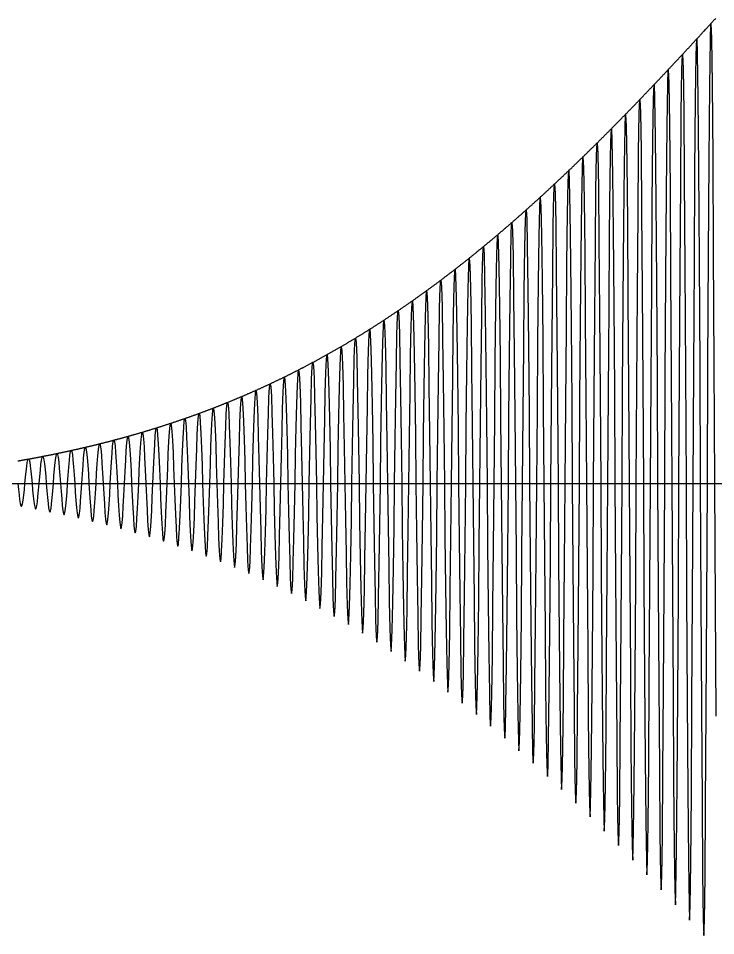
# Model space of a CAD drawing. Header units: metres. Extents: x 5 to 509, y -1 to 159.
# Drawn here: x 57.91 to 67.72, y 70.64 to 83.55 of the extents above; entities that cross this region are included whole.
import ezdxf

# ---------------------------------------------------------------- set-up
doc = ezdxf.new("R2010")
doc.units = ezdxf.units.M
doc.linetypes.add('DASHED', pattern=[0.6, 0.35, -0.25])
doc.layers.add('BASE', color=8, linetype='Continuous')
doc.layers.add('WAVE', color=7, linetype='Continuous')

msp = doc.modelspace()

# ---------------------------------------------------------------- linework, layer by layer
at = {"layer": 'BASE'}
msp.add_line((29, 77), (501, 77), dxfattribs=at)
at = {"layer": 'WAVE', "linetype": 'DASHED'}
msp.add_lwpolyline([(57.9, 77.317), (57.908, 77.319), (57.917, 77.32), (57.925, 77.322), (57.933, 77.323), (57.942, 77.325), (57.95, 77.326), (57.958, 77.328), (57.967, 77.329), (57.975, 77.331), (57.983, 77.332), (57.992, 77.334), (58, 77.335), (58.008, 77.337), (58.017, 77.338), (58.025, 77.34), (58.033, 77.341), (58.042, 77.343), (58.05, 77.344), (58.058, 77.346), (58.067, 77.347), (58.075, 77.349), (58.083, 77.35), (58.092, 77.352), (58.1, 77.353), (58.108, 77.355), (58.117, 77.356), (58.125, 77.358), (58.133, 77.36), (58.142, 77.361), (58.15, 77.363), (58.158, 77.364), (58.167, 77.366), (58.175, 77.367), (58.183, 77.369), (58.192, 77.371), (58.2, 77.372), (58.208, 77.374), (58.217, 77.375), (58.225, 77.377), (58.233, 77.379), (58.242, 77.38), (58.25, 77.382), (58.258, 77.384), (58.267, 77.385), (58.275, 77.387), (58.283, 77.388), (58.292, 77.39), (58.3, 77.392), (58.308, 77.393), (58.317, 77.395), (58.325, 77.397), (58.333, 77.398), (58.342, 77.4), (58.35, 77.402), (58.358, 77.403), (58.367, 77.405), (58.375, 77.407), (58.383, 77.408), (58.392, 77.41), (58.4, 77.412), (58.408, 77.414), (58.417, 77.415), (58.425, 77.417), (58.433, 77.419), (58.442, 77.42), (58.45, 77.422), (58.458, 77.424), (58.467, 77.426), (58.475, 77.427), (58.483, 77.429), (58.492, 77.431), (58.5, 77.433), (58.508, 77.434), (58.517, 77.436), (58.525, 77.438), (58.533, 77.44), (58.542, 77.441), (58.55, 77.443), (58.558, 77.445), (58.567, 77.447), (58.575, 77.449), (58.583, 77.45), (58.592, 77.452), (58.6, 77.454), (58.608, 77.456), (58.617, 77.458), (58.625, 77.459), (58.633, 77.461), (58.642, 77.463), (58.65, 77.465), (58.658, 77.467), (58.667, 77.469), (58.675, 77.47), (58.683, 77.472), (58.692, 77.474), (58.7, 77.476), (58.708, 77.478), (58.717, 77.48), (58.725, 77.482), (58.733, 77.484), (58.742, 77.485), (58.75, 77.487), (58.758, 77.489), (58.767, 77.491), (58.775, 77.493), (58.783, 77.495), (58.792, 77.497), (58.8, 77.499), (58.808, 77.501), (58.817, 77.503), (58.825, 77.505), (58.833, 77.507), (58.842, 77.508), (58.85, 77.51), (58.858, 77.512), (58.867, 77.514), (58.875, 77.516), (58.883, 77.518), (58.892, 77.52), (58.9, 77.522), (58.908, 77.524), (58.917, 77.526), (58.925, 77.528), (58.933, 77.53), (58.942, 77.532), (58.95, 77.534), (58.958, 77.536), (58.967, 77.538), (58.975, 77.54), (58.983, 77.542), (58.992, 77.544), (59, 77.546), (59.008, 77.548), (59.017, 77.55), (59.025, 77.553), (59.033, 77.555), (59.042, 77.557), (59.05, 77.559), (59.058, 77.561), (59.067, 77.563), (59.075, 77.565), (59.083, 77.567), (59.092, 77.569), (59.1, 77.571), (59.108, 77.573), (59.117, 77.575), (59.125, 77.578), (59.133, 77.58), (59.142, 77.582), (59.15, 77.584), (59.158, 77.586), (59.167, 77.588), (59.175, 77.59), (59.183, 77.593), (59.192, 77.595), (59.2, 77.597), (59.208, 77.599), (59.217, 77.601), (59.225, 77.603), (59.233, 77.606), (59.242, 77.608), (59.25, 77.61), (59.258, 77.612), (59.267, 77.614), (59.275, 77.617), (59.283, 77.619), (59.292, 77.621), (59.3, 77.623), (59.308, 77.626), (59.317, 77.628), (59.325, 77.63), (59.333, 77.632), (59.342, 77.635), (59.35, 77.637), (59.358, 77.639), (59.367, 77.641), (59.375, 77.644), (59.383, 77.646), (59.392, 77.648), (59.4, 77.65), (59.408, 77.653), (59.417, 77.655), (59.425, 77.657), (59.433, 77.66), (59.442, 77.662), (59.45, 77.664), (59.458, 77.667), (59.467, 77.669), (59.475, 77.671), (59.483, 77.674), (59.492, 77.676), (59.5, 77.678), (59.508, 77.681), (59.517, 77.683), (59.525, 77.686), (59.533, 77.688), (59.542, 77.69), (59.55, 77.693), (59.558, 77.695), (59.567, 77.698), (59.575, 77.7), (59.583, 77.702), (59.592, 77.705), (59.6, 77.707), (59.608, 77.71), (59.617, 77.712), (59.625, 77.715), (59.633, 77.717), (59.642, 77.719), (59.65, 77.722), (59.658, 77.724), (59.667, 77.727), (59.675, 77.729), (59.683, 77.732), (59.692, 77.734), (59.7, 77.737), (59.708, 77.739), (59.717, 77.742), (59.725, 77.744), (59.733, 77.747), (59.742, 77.749), (59.75, 77.752), (59.758, 77.754), (59.767, 77.757), (59.775, 77.76), (59.783, 77.762), (59.792, 77.765), (59.8, 77.767), (59.808, 77.77), (59.817, 77.772), (59.825, 77.775), (59.833, 77.778), (59.842, 77.78), (59.85, 77.783), (59.858, 77.785), (59.867, 77.788), (59.875, 77.791), (59.883, 77.793), (59.892, 77.796), (59.9, 77.798), (59.908, 77.801), (59.917, 77.804), (59.925, 77.806), (59.933, 77.809), (59.942, 77.812), (59.95, 77.814), (59.958, 77.817), (59.967, 77.82), (59.975, 77.823), (59.983, 77.825), (59.992, 77.828), (60, 77.831), (60.008, 77.833), (60.017, 77.836), (60.025, 77.839), (60.033, 77.842), (60.042, 77.844), (60.05, 77.847), (60.058, 77.85), (60.067, 77.853), (60.075, 77.855), (60.083, 77.858), (60.092, 77.861), (60.1, 77.864), (60.108, 77.866), (60.117, 77.869), (60.125, 77.872), (60.133, 77.875), (60.142, 77.878), (60.15, 77.881), (60.158, 77.883), (60.167, 77.886), (60.175, 77.889), (60.183, 77.892), (60.192, 77.895), (60.2, 77.898), (60.208, 77.9), (60.217, 77.903), (60.225, 77.906), (60.233, 77.909), (60.242, 77.912), (60.25, 77.915), (60.258, 77.918), (60.267, 77.921), (60.275, 77.924), (60.283, 77.927), (60.292, 77.929), (60.3, 77.932), (60.308, 77.935), (60.317, 77.938), (60.325, 77.941), (60.333, 77.944), (60.342, 77.947), (60.35, 77.95), (60.358, 77.953), (60.367, 77.956), (60.375, 77.959), (60.383, 77.962), (60.392, 77.965), (60.4, 77.968), (60.408, 77.971), (60.417, 77.974), (60.425, 77.977), (60.433, 77.98), (60.442, 77.983), (60.45, 77.986), (60.458, 77.989), (60.467, 77.993), (60.475, 77.996), (60.483, 77.999), (60.492, 78.002), (60.5, 78.005), (60.508, 78.008), (60.517, 78.011), (60.525, 78.014), (60.533, 78.017), (60.542, 78.02), (60.55, 78.024), (60.558, 78.027), (60.567, 78.03), (60.575, 78.033), (60.583, 78.036), (60.592, 78.039), (60.6, 78.043), (60.608, 78.046), (60.617, 78.049), (60.625, 78.052), (60.633, 78.055), (60.642, 78.059), (60.65, 78.062), (60.658, 78.065), (60.667, 78.068), (60.675, 78.071), (60.683, 78.075), (60.692, 78.078), (60.7, 78.081), (60.708, 78.084), (60.717, 78.088), (60.725, 78.091), (60.733, 78.094), (60.742, 78.098), (60.75, 78.101), (60.758, 78.104), (60.767, 78.107), (60.775, 78.111), (60.783, 78.114), (60.792, 78.117), (60.8, 78.121), (60.808, 78.124), (60.817, 78.128), (60.825, 78.131), (60.833, 78.134), (60.842, 78.138), (60.85, 78.141), (60.858, 78.144), (60.867, 78.148), (60.875, 78.151), (60.883, 78.155), (60.892, 78.158), (60.9, 78.161), (60.908, 78.165), (60.917, 78.168), (60.925, 78.172), (60.933, 78.175), (60.942, 78.179), (60.95, 78.182), (60.958, 78.186), (60.967, 78.189), (60.975, 78.193), (60.983, 78.196), (60.992, 78.2), (61, 78.203), (61.008, 78.207), (61.017, 78.21), (61.025, 78.214), (61.033, 78.217), (61.042, 78.221), (61.05, 78.224), (61.058, 78.228), (61.067, 78.231), (61.075, 78.235), (61.083, 78.239), (61.092, 78.242), (61.1, 78.246), (61.108, 78.249), (61.117, 78.253), (61.125, 78.257), (61.133, 78.26), (61.142, 78.264), (61.15, 78.267), (61.158, 78.271), (61.167, 78.275), (61.175, 78.278), (61.183, 78.282), (61.192, 78.286), (61.2, 78.289), (61.208, 78.293), (61.217, 78.297), (61.225, 78.301), (61.233, 78.304), (61.242, 78.308), (61.25, 78.312), (61.258, 78.315), (61.267, 78.319), (61.275, 78.323), (61.283, 78.327), (61.292, 78.33), (61.3, 78.334), (61.308, 78.338), (61.317, 78.342), (61.325, 78.346), (61.333, 78.349), (61.342, 78.353), (61.35, 78.357), (61.358, 78.361), (61.367, 78.365), (61.375, 78.368), (61.383, 78.372), (61.392, 78.376), (61.4, 78.38), (61.408, 78.384), (61.417, 78.388), (61.425, 78.392), (61.433, 78.395), (61.442, 78.399), (61.45, 78.403), (61.458, 78.407), (61.467, 78.411), (61.475, 78.415), (61.483, 78.419), (61.492, 78.423), (61.5, 78.427), (61.508, 78.431), (61.517, 78.435), (61.525, 78.439), (61.533, 78.443), (61.542, 78.447), (61.55, 78.451), (61.558, 78.455), (61.567, 78.459), (61.575, 78.463), (61.583, 78.467), (61.592, 78.471), (61.6, 78.475), (61.608, 78.479), (61.617, 78.483), (61.625, 78.487), (61.633, 78.491), (61.642, 78.495), (61.65, 78.499), (61.658, 78.503), (61.667, 78.507), (61.675, 78.512), (61.683, 78.516), (61.692, 78.52), (61.7, 78.524), (61.708, 78.528), (61.717, 78.532), (61.725, 78.536), (61.733, 78.541), (61.742, 78.545), (61.75, 78.549), (61.758, 78.553), (61.767, 78.557), (61.775, 78.561), (61.783, 78.566), (61.792, 78.57), (61.8, 78.574), (61.808, 78.578), (61.817, 78.583), (61.825, 78.587), (61.833, 78.591), (61.842, 78.595), (61.85, 78.6), (61.858, 78.604), (61.867, 78.608), (61.875, 78.613), (61.883, 78.617), (61.892, 78.621), (61.9, 78.625), (61.908, 78.63), (61.917, 78.634), (61.925, 78.638), (61.933, 78.643), (61.942, 78.647), (61.95, 78.652), (61.958, 78.656), (61.967, 78.66), (61.975, 78.665), (61.983, 78.669), (61.992, 78.673), (62, 78.678), (62.008, 78.682), (62.017, 78.687), (62.025, 78.691), (62.033, 78.696), (62.042, 78.7), (62.05, 78.705), (62.058, 78.709), (62.067, 78.714), (62.075, 78.718), (62.083, 78.722), (62.092, 78.727), (62.1, 78.732), (62.108, 78.736), (62.117, 78.741), (62.125, 78.745), (62.133, 78.75), (62.142, 78.754), (62.15, 78.759), (62.158, 78.763), (62.167, 78.768), (62.175, 78.772), (62.183, 78.777), (62.192, 78.782), (62.2, 78.786), (62.208, 78.791), (62.217, 78.795), (62.225, 78.8), (62.233, 78.805), (62.242, 78.809), (62.25, 78.814), (62.258, 78.819), (62.267, 78.823), (62.275, 78.828), (62.283, 78.833), (62.292, 78.837), (62.3, 78.842), (62.308, 78.847), (62.317, 78.852), (62.325, 78.856), (62.333, 78.861), (62.342, 78.866), (62.35, 78.871), (62.358, 78.875), (62.367, 78.88), (62.375, 78.885), (62.383, 78.89), (62.392, 78.894), (62.4, 78.899), (62.408, 78.904), (62.417, 78.909), (62.425, 78.914), (62.433, 78.919), (62.442, 78.923), (62.45, 78.928), (62.458, 78.933), (62.467, 78.938), (62.475, 78.943), (62.483, 78.948), (62.492, 78.953), (62.5, 78.957), (62.508, 78.962), (62.517, 78.967), (62.525, 78.972), (62.533, 78.977), (62.542, 78.982), (62.55, 78.987), (62.558, 78.992), (62.567, 78.997), (62.575, 79.002), (62.583, 79.007), (62.592, 79.012), (62.6, 79.017), (62.608, 79.022), (62.617, 79.027), (62.625, 79.032), (62.633, 79.037), (62.642, 79.042), (62.65, 79.047), (62.658, 79.052), (62.667, 79.057), (62.675, 79.062), (62.683, 79.067), (62.692, 79.072), (62.7, 79.078), (62.708, 79.083), (62.717, 79.088), (62.725, 79.093), (62.733, 79.098), (62.742, 79.103), (62.75, 79.108), (62.758, 79.113), (62.767, 79.119), (62.775, 79.124), (62.783, 79.129), (62.792, 79.134), (62.8, 79.139), (62.808, 79.145), (62.817, 79.15), (62.825, 79.155), (62.833, 79.16), (62.842, 79.166), (62.85, 79.171), (62.858, 79.176), (62.867, 79.181), (62.875, 79.187), (62.883, 79.192), (62.892, 79.197), (62.9, 79.202), (62.908, 79.208), (62.917, 79.213), (62.925, 79.218), (62.933, 79.224), (62.942, 79.229), (62.95, 79.234), (62.958, 79.24), (62.967, 79.245), (62.975, 79.25), (62.983, 79.256), (62.992, 79.261), (63, 79.267), (63.008, 79.272), (63.017, 79.277), (63.025, 79.283), (63.033, 79.288), (63.042, 79.294), (63.05, 79.299), (63.058, 79.305), (63.067, 79.31), (63.075, 79.316), (63.083, 79.321), (63.092, 79.327), (63.1, 79.332), (63.108, 79.338), (63.117, 79.343), (63.125, 79.349), (63.133, 79.354), (63.142, 79.36), (63.15, 79.365), (63.158, 79.371), (63.167, 79.376), (63.175, 79.382), (63.183, 79.388), (63.192, 79.393), (63.2, 79.399), (63.208, 79.404), (63.217, 79.41), (63.225, 79.416), (63.233, 79.421), (63.242, 79.427), (63.25, 79.433), (63.258, 79.438), (63.267, 79.444), (63.275, 79.45), (63.283, 79.455), (63.292, 79.461), (63.3, 79.467), (63.308, 79.472), (63.317, 79.478), (63.325, 79.484), (63.333, 79.49), (63.342, 79.495), (63.35, 79.501), (63.358, 79.507), (63.367, 79.513), (63.375, 79.518), (63.383, 79.524), (63.392, 79.53), (63.4, 79.536), (63.408, 79.542), (63.417, 79.547), (63.425, 79.553), (63.433, 79.559), (63.442, 79.565), (63.45, 79.571), (63.458, 79.577), (63.467, 79.582), (63.475, 79.588), (63.483, 79.594), (63.492, 79.6), (63.5, 79.606), (63.508, 79.612), (63.517, 79.618), (63.525, 79.624), (63.533, 79.63), (63.542, 79.636), (63.55, 79.642), (63.558, 79.648), (63.567, 79.654), (63.575, 79.66), (63.583, 79.666), (63.592, 79.672), (63.6, 79.678), (63.608, 79.684), (63.617, 79.69), (63.625, 79.696), (63.633, 79.702), (63.642, 79.708), (63.65, 79.714), (63.658, 79.72), (63.667, 79.726), (63.675, 79.732), (63.683, 79.738), (63.692, 79.744), (63.7, 79.75), (63.708, 79.756), (63.717, 79.763), (63.725, 79.769), (63.733, 79.775), (63.742, 79.781), (63.75, 79.787), (63.758, 79.793), (63.767, 79.799), (63.775, 79.806), (63.783, 79.812), (63.792, 79.818), (63.8, 79.824), (63.808, 79.83), (63.817, 79.837), (63.825, 79.843), (63.833, 79.849), (63.842, 79.855), (63.85, 79.862), (63.858, 79.868), (63.867, 79.874), (63.875, 79.881), (63.883, 79.887), (63.892, 79.893), (63.9, 79.899), (63.908, 79.906), (63.917, 79.912), (63.925, 79.918), (63.933, 79.925), (63.942, 79.931), (63.95, 79.937), (63.958, 79.944), (63.967, 79.95), (63.975, 79.957), (63.983, 79.963), (63.992, 79.969), (64, 79.976), (64.008, 79.982), (64.017, 79.989), (64.025, 79.995), (64.033, 80.002), (64.042, 80.008), (64.05, 80.014), (64.058, 80.021), (64.067, 80.027), (64.075, 80.034), (64.083, 80.04), (64.092, 80.047), (64.1, 80.053), (64.108, 80.06), (64.117, 80.066), (64.125, 80.073), (64.133, 80.08), (64.142, 80.086), (64.15, 80.093), (64.158, 80.099), (64.167, 80.106), (64.175, 80.112), (64.183, 80.119), (64.192, 80.126), (64.2, 80.132), (64.208, 80.139), (64.217, 80.145), (64.225, 80.152), (64.233, 80.159), (64.242, 80.165), (64.25, 80.172), (64.258, 80.179), (64.267, 80.185), (64.275, 80.192), (64.283, 80.199), (64.292, 80.205), (64.3, 80.212), (64.308, 80.219), (64.317, 80.226), (64.325, 80.232), (64.333, 80.239), (64.342, 80.246), (64.35, 80.253), (64.358, 80.259), (64.367, 80.266), (64.375, 80.273), (64.383, 80.28), (64.392, 80.287), (64.4, 80.293), (64.408, 80.3), (64.417, 80.307), (64.425, 80.314), (64.433, 80.321), (64.442, 80.328), (64.45, 80.334), (64.458, 80.341), (64.467, 80.348), (64.475, 80.355), (64.483, 80.362), (64.492, 80.369), (64.5, 80.376), (64.508, 80.383), (64.517, 80.39), (64.525, 80.396), (64.533, 80.403), (64.542, 80.41), (64.55, 80.417), (64.558, 80.424), (64.567, 80.431), (64.575, 80.438), (64.583, 80.445), (64.592, 80.452), (64.6, 80.459), (64.608, 80.466), (64.617, 80.473), (64.625, 80.48), (64.633, 80.487), (64.642, 80.494), (64.65, 80.501), (64.658, 80.508), (64.667, 80.516), (64.675, 80.523), (64.683, 80.53), (64.692, 80.537), (64.7, 80.544), (64.708, 80.551), (64.717, 80.558), (64.725, 80.565), (64.733, 80.572), (64.742, 80.58), (64.75, 80.587), (64.758, 80.594), (64.767, 80.601), (64.775, 80.608), (64.783, 80.615), (64.792, 80.623), (64.8, 80.63), (64.808, 80.637), (64.817, 80.644), (64.825, 80.651), (64.833, 80.659), (64.842, 80.666), (64.85, 80.673), (64.858, 80.68), (64.867, 80.688), (64.875, 80.695), (64.883, 80.702), (64.892, 80.709), (64.9, 80.717), (64.908, 80.724), (64.917, 80.731), (64.925, 80.739), (64.933, 80.746), (64.942, 80.753), (64.95, 80.761), (64.958, 80.768), (64.967, 80.775), (64.975, 80.783), (64.983, 80.79), (64.992, 80.797), (65, 80.805), (65.008, 80.812), (65.017, 80.82), (65.025, 80.827), (65.033, 80.834), (65.042, 80.842), (65.05, 80.849), (65.058, 80.857), (65.067, 80.864), (65.075, 80.872), (65.083, 80.879), (65.092, 80.887), (65.1, 80.894), (65.108, 80.901), (65.117, 80.909), (65.125, 80.916), (65.133, 80.924), (65.142, 80.931), (65.15, 80.939), (65.158, 80.947), (65.167, 80.954), (65.175, 80.962), (65.183, 80.969), (65.192, 80.977), (65.2, 80.984), (65.208, 80.992), (65.217, 80.999), (65.225, 81.007), (65.233, 81.015), (65.242, 81.022), (65.25, 81.03), (65.258, 81.037), (65.267, 81.045), (65.275, 81.053), (65.283, 81.06), (65.292, 81.068), (65.3, 81.076), (65.308, 81.083), (65.317, 81.091), (65.325, 81.099), (65.333, 81.106), (65.342, 81.114), (65.35, 81.122), (65.358, 81.129), (65.367, 81.137), (65.375, 81.145), (65.383, 81.153), (65.392, 81.16), (65.4, 81.168), (65.408, 81.176), (65.417, 81.184), (65.425, 81.191), (65.433, 81.199), (65.442, 81.207), (65.45, 81.215), (65.458, 81.222), (65.467, 81.23), (65.475, 81.238), (65.483, 81.246), (65.492, 81.254), (65.5, 81.262), (65.508, 81.269), (65.517, 81.277), (65.525, 81.285), (65.533, 81.293), (65.542, 81.301), (65.55, 81.309), (65.558, 81.316), (65.567, 81.324), (65.575, 81.332), (65.583, 81.34), (65.592, 81.348), (65.6, 81.356), (65.608, 81.364), (65.617, 81.372), (65.625, 81.38), (65.633, 81.388), (65.642, 81.396), (65.65, 81.404), (65.658, 81.412), (65.667, 81.42), (65.675, 81.427), (65.683, 81.435), (65.692, 81.443), (65.7, 81.451), (65.708, 81.459), (65.717, 81.467), (65.725, 81.475), (65.733, 81.483), (65.742, 81.492), (65.75, 81.5), (65.758, 81.508), (65.767, 81.516), (65.775, 81.524), (65.783, 81.532), (65.792, 81.54), (65.8, 81.548), (65.808, 81.556), (65.817, 81.564), (65.825, 81.572), (65.833, 81.58), (65.842, 81.588), (65.85, 81.596), (65.858, 81.605), (65.867, 81.613), (65.875, 81.621), (65.883, 81.629), (65.892, 81.637), (65.9, 81.645), (65.908, 81.653), (65.917, 81.662), (65.925, 81.67), (65.933, 81.678), (65.942, 81.686), (65.95, 81.694), (65.958, 81.703), (65.967, 81.711), (65.975, 81.719), (65.983, 81.727), (65.992, 81.735), (66, 81.744), (66.008, 81.752), (66.017, 81.76), (66.025, 81.768), (66.033, 81.777), (66.042, 81.785), (66.05, 81.793), (66.058, 81.801), (66.067, 81.81), (66.075, 81.818), (66.083, 81.826), (66.092, 81.835), (66.1, 81.843), (66.108, 81.851), (66.117, 81.86), (66.125, 81.868), (66.133, 81.876), (66.142, 81.884), (66.15, 81.893), (66.158, 81.901), (66.167, 81.91), (66.175, 81.918), (66.183, 81.926), (66.192, 81.935), (66.2, 81.943), (66.208, 81.951), (66.217, 81.96), (66.225, 81.968), (66.233, 81.977), (66.242, 81.985), (66.25, 81.993), (66.258, 82.002), (66.267, 82.01), (66.275, 82.019), (66.283, 82.027), (66.292, 82.036), (66.3, 82.044), (66.308, 82.052), (66.317, 82.061), (66.325, 82.069), (66.333, 82.078), (66.342, 82.086), (66.35, 82.095), (66.358, 82.103), (66.367, 82.112), (66.375, 82.12), (66.383, 82.129), (66.392, 82.137), (66.4, 82.146), (66.408, 82.154), (66.417, 82.163), (66.425, 82.171), (66.433, 82.18), (66.442, 82.188), (66.45, 82.197), (66.458, 82.205), (66.467, 82.214), (66.475, 82.223), (66.483, 82.231), (66.492, 82.24), (66.5, 82.248), (66.508, 82.257), (66.517, 82.265), (66.525, 82.274), (66.533, 82.283), (66.542, 82.291), (66.55, 82.3), (66.558, 82.308), (66.567, 82.317), (66.575, 82.326), (66.583, 82.334), (66.592, 82.343), (66.6, 82.352), (66.608, 82.36), (66.617, 82.369), (66.625, 82.378), (66.633, 82.386), (66.642, 82.395), (66.65, 82.404), (66.658, 82.412), (66.667, 82.421), (66.675, 82.43), (66.683, 82.438), (66.692, 82.447), (66.7, 82.456), (66.708, 82.464), (66.717, 82.473), (66.725, 82.482), (66.733, 82.491), (66.742, 82.499), (66.75, 82.508), (66.758, 82.517), (66.767, 82.525), (66.775, 82.534), (66.783, 82.543), (66.792, 82.552), (66.8, 82.56), (66.808, 82.569), (66.817, 82.578), (66.825, 82.587), (66.833, 82.595), (66.842, 82.604), (66.85, 82.613), (66.858, 82.622), (66.867, 82.631), (66.875, 82.639), (66.883, 82.648), (66.892, 82.657), (66.9, 82.666), (66.908, 82.675), (66.917, 82.683), (66.925, 82.692), (66.933, 82.701), (66.942, 82.71), (66.95, 82.719), (66.958, 82.728), (66.967, 82.736), (66.975, 82.745), (66.983, 82.754), (66.992, 82.763), (67, 82.772), (67.008, 82.781), (67.017, 82.79), (67.025, 82.798), (67.033, 82.807), (67.042, 82.816), (67.05, 82.825), (67.058, 82.834), (67.067, 82.843), (67.075, 82.852), (67.083, 82.861), (67.092, 82.87), (67.1, 82.878), (67.108, 82.887), (67.117, 82.896), (67.125, 82.905), (67.133, 82.914), (67.142, 82.923), (67.15, 82.932), (67.158, 82.941), (67.167, 82.95), (67.175, 82.959), (67.183, 82.968), (67.192, 82.977), (67.2, 82.986), (67.208, 82.995), (67.217, 83.004), (67.225, 83.012), (67.233, 83.021), (67.242, 83.03), (67.25, 83.039), (67.258, 83.048), (67.267, 83.057), (67.275, 83.066), (67.283, 83.075), (67.292, 83.084), (67.3, 83.093), (67.308, 83.102), (67.317, 83.111), (67.325, 83.12), (67.333, 83.129), (67.342, 83.138), (67.35, 83.147), (67.358, 83.156), (67.367, 83.165), (67.375, 83.174), (67.383, 83.183), (67.392, 83.192), (67.4, 83.201), (67.408, 83.21), (67.417, 83.219), (67.425, 83.228), (67.433, 83.238), (67.442, 83.247), (67.45, 83.256), (67.458, 83.265), (67.467, 83.274), (67.475, 83.283), (67.483, 83.292), (67.492, 83.301), (67.5, 83.31), (67.508, 83.319), (67.517, 83.328), (67.525, 83.337), (67.533, 83.346), (67.542, 83.355), (67.55, 83.364), (67.558, 83.373), (67.567, 83.383), (67.575, 83.392), (67.583, 83.401), (67.592, 83.41), (67.6, 83.419), (67.608, 83.428), (67.617, 83.437), (67.625, 83.446), (67.633, 83.455), (67.642, 83.464), (67.65, 83.473), (67.658, 83.483), (67.667, 83.492), (67.675, 83.501), (67.683, 83.51), (67.692, 83.519), (67.7, 83.528), (67.708, 83.537), (67.717, 83.546)], dxfattribs=at)
at = {"layer": 'WAVE'}
msp.add_lwpolyline([(57.9, 77), (57.908, 76.917), (57.917, 76.84), (57.925, 76.772), (57.933, 76.72), (57.942, 76.686), (57.95, 76.674), (57.958, 76.683), (57.967, 76.715), (57.975, 76.766), (57.983, 76.834), (57.992, 76.914), (58, 77), (58.008, 77.087), (58.017, 77.169), (58.025, 77.24), (58.033, 77.295), (58.042, 77.331), (58.05, 77.344), (58.058, 77.334), (58.067, 77.301), (58.075, 77.247), (58.083, 77.175), (58.092, 77.091), (58.1, 77), (58.108, 76.908), (58.117, 76.822), (58.125, 76.747), (58.133, 76.689), (58.142, 76.651), (58.15, 76.637), (58.158, 76.648), (58.167, 76.683), (58.175, 76.74), (58.183, 76.815), (58.192, 76.904), (58.2, 77), (58.208, 77.097), (58.217, 77.188), (58.225, 77.267), (58.233, 77.328), (58.242, 77.367), (58.25, 77.382), (58.258, 77.37), (58.267, 77.334), (58.275, 77.274), (58.283, 77.194), (58.292, 77.101), (58.3, 77), (58.308, 76.898), (58.317, 76.802), (58.325, 76.719), (58.333, 76.655), (58.342, 76.614), (58.35, 76.598), (58.358, 76.61), (58.367, 76.649), (58.375, 76.712), (58.383, 76.796), (58.392, 76.894), (58.4, 77), (58.408, 77.107), (58.417, 77.208), (58.425, 77.295), (58.433, 77.363), (58.442, 77.406), (58.45, 77.422), (58.458, 77.409), (58.467, 77.369), (58.475, 77.302), (58.483, 77.215), (58.492, 77.112), (58.5, 77), (58.508, 76.888), (58.517, 76.782), (58.525, 76.69), (58.533, 76.619), (58.542, 76.574), (58.55, 76.557), (58.558, 76.57), (58.567, 76.613), (58.575, 76.683), (58.583, 76.775), (58.592, 76.883), (58.6, 77), (58.608, 77.118), (58.617, 77.229), (58.625, 77.325), (58.633, 77.399), (58.642, 77.447), (58.65, 77.465), (58.658, 77.451), (58.667, 77.406), (58.675, 77.333), (58.683, 77.236), (58.692, 77.123), (58.7, 77), (58.708, 76.876), (58.717, 76.76), (58.725, 76.659), (58.733, 76.581), (58.742, 76.531), (58.75, 76.513), (58.758, 76.527), (58.767, 76.575), (58.775, 76.651), (58.783, 76.753), (58.792, 76.871), (58.8, 77), (58.808, 77.13), (58.817, 77.251), (58.825, 77.357), (58.833, 77.439), (58.842, 77.491), (58.85, 77.51), (58.858, 77.495), (58.867, 77.445), (58.875, 77.365), (58.883, 77.259), (58.892, 77.135), (58.9, 77), (58.908, 76.864), (58.917, 76.737), (58.925, 76.627), (58.933, 76.541), (58.942, 76.486), (58.95, 76.466), (58.958, 76.482), (58.967, 76.534), (58.975, 76.618), (58.983, 76.729), (58.992, 76.859), (59, 77), (59.008, 77.142), (59.017, 77.275), (59.025, 77.391), (59.033, 77.48), (59.042, 77.538), (59.05, 77.559), (59.058, 77.542), (59.067, 77.487), (59.075, 77.399), (59.083, 77.284), (59.092, 77.147), (59.1, 77), (59.108, 76.852), (59.117, 76.712), (59.125, 76.592), (59.133, 76.498), (59.142, 76.438), (59.15, 76.416), (59.158, 76.434), (59.167, 76.491), (59.175, 76.583), (59.183, 76.704), (59.192, 76.846), (59.2, 77), (59.208, 77.155), (59.217, 77.301), (59.225, 77.427), (59.233, 77.524), (59.242, 77.587), (59.25, 77.61), (59.258, 77.591), (59.267, 77.532), (59.275, 77.436), (59.283, 77.309), (59.292, 77.161), (59.3, 77), (59.308, 76.838), (59.317, 76.686), (59.325, 76.555), (59.333, 76.452), (59.342, 76.387), (59.35, 76.363), (59.358, 76.383), (59.367, 76.445), (59.375, 76.545), (59.383, 76.677), (59.392, 76.832), (59.4, 77), (59.408, 77.169), (59.417, 77.328), (59.425, 77.465), (59.433, 77.571), (59.442, 77.639), (59.45, 77.664), (59.458, 77.644), (59.467, 77.579), (59.475, 77.475), (59.483, 77.337), (59.492, 77.175), (59.5, 77), (59.508, 76.824), (59.517, 76.658), (59.525, 76.515), (59.533, 76.404), (59.542, 76.333), (59.55, 76.307), (59.558, 76.329), (59.567, 76.396), (59.575, 76.505), (59.583, 76.649), (59.592, 76.818), (59.6, 77), (59.608, 77.184), (59.617, 77.356), (59.625, 77.505), (59.633, 77.621), (59.642, 77.695), (59.65, 77.722), (59.658, 77.7), (59.667, 77.629), (59.675, 77.516), (59.683, 77.366), (59.692, 77.19), (59.7, 77), (59.708, 76.809), (59.717, 76.629), (59.725, 76.474), (59.733, 76.353), (59.742, 76.276), (59.75, 76.248), (59.758, 76.271), (59.767, 76.344), (59.775, 76.463), (59.783, 76.619), (59.792, 76.802), (59.8, 77), (59.808, 77.199), (59.817, 77.386), (59.825, 77.548), (59.833, 77.673), (59.842, 77.754), (59.85, 77.783), (59.858, 77.759), (59.867, 77.682), (59.875, 77.559), (59.883, 77.397), (59.892, 77.206), (59.9, 77), (59.908, 76.793), (59.917, 76.598), (59.925, 76.43), (59.933, 76.299), (59.942, 76.216), (59.95, 76.186), (59.958, 76.211), (59.967, 76.29), (59.975, 76.418), (59.983, 76.587), (59.992, 76.786), (60, 77), (60.008, 77.216), (60.017, 77.418), (60.025, 77.593), (60.033, 77.729), (60.042, 77.816), (60.05, 77.847), (60.058, 77.821), (60.067, 77.738), (60.075, 77.605), (60.083, 77.429), (60.092, 77.223), (60.1, 77), (60.108, 76.776), (60.117, 76.565), (60.125, 76.383), (60.133, 76.242), (60.142, 76.152), (60.15, 76.119), (60.158, 76.147), (60.167, 76.233), (60.175, 76.371), (60.183, 76.554), (60.192, 76.768), (60.2, 77), (60.208, 77.233), (60.217, 77.452), (60.225, 77.641), (60.233, 77.787), (60.242, 77.881), (60.25, 77.915), (60.258, 77.887), (60.267, 77.797), (60.275, 77.653), (60.283, 77.463), (60.292, 77.241), (60.3, 77), (60.308, 76.758), (60.317, 76.531), (60.325, 76.334), (60.333, 76.182), (60.342, 76.085), (60.35, 76.05), (60.358, 76.079), (60.367, 76.172), (60.375, 76.322), (60.383, 76.519), (60.392, 76.75), (60.4, 77), (60.408, 77.251), (60.417, 77.487), (60.425, 77.691), (60.433, 77.849), (60.442, 77.95), (60.45, 77.986), (60.458, 77.956), (60.467, 77.86), (60.475, 77.704), (60.483, 77.499), (60.492, 77.259), (60.5, 77), (60.508, 76.739), (60.517, 76.494), (60.525, 76.283), (60.533, 76.119), (60.542, 76.014), (60.55, 75.976), (60.558, 76.008), (60.567, 76.108), (60.575, 76.27), (60.583, 76.482), (60.592, 76.731), (60.6, 77), (60.608, 77.271), (60.617, 77.524), (60.625, 77.744), (60.633, 77.914), (60.642, 78.022), (60.65, 78.062), (60.658, 78.029), (60.667, 77.925), (60.675, 77.758), (60.683, 77.537), (60.692, 77.279), (60.7, 77), (60.708, 76.719), (60.717, 76.456), (60.725, 76.229), (60.733, 76.052), (60.742, 75.94), (60.75, 75.899), (60.758, 75.933), (60.767, 76.041), (60.775, 76.215), (60.783, 76.443), (60.792, 76.711), (60.8, 77), (60.808, 77.291), (60.817, 77.564), (60.825, 77.8), (60.833, 77.982), (60.842, 78.099), (60.85, 78.141), (60.858, 78.105), (60.867, 77.994), (60.875, 77.814), (60.883, 77.577), (60.892, 77.3), (60.9, 77), (60.908, 76.699), (60.917, 76.416), (60.925, 76.171), (60.933, 75.982), (60.942, 75.862), (60.95, 75.818), (60.958, 75.855), (60.967, 75.97), (60.975, 76.157), (60.983, 76.402), (60.992, 76.69), (61, 77), (61.008, 77.312), (61.017, 77.605), (61.025, 77.858), (61.033, 78.054), (61.042, 78.179), (61.05, 78.224), (61.058, 78.186), (61.067, 78.066), (61.075, 77.873), (61.083, 77.619), (61.092, 77.321), (61.1, 77), (61.108, 76.677), (61.117, 76.374), (61.125, 76.111), (61.133, 75.909), (61.142, 75.779), (61.15, 75.733), (61.158, 75.772), (61.167, 75.896), (61.175, 76.096), (61.183, 76.359), (61.192, 76.667), (61.2, 77), (61.208, 77.335), (61.217, 77.648), (61.225, 77.92), (61.233, 78.129), (61.242, 78.263), (61.25, 78.312), (61.258, 78.271), (61.267, 78.142), (61.275, 77.935), (61.283, 77.663), (61.292, 77.344), (61.3, 77), (61.308, 76.654), (61.317, 76.329), (61.325, 76.049), (61.333, 75.831), (61.342, 75.693), (61.35, 75.643), (61.358, 75.686), (61.367, 75.818), (61.375, 76.032), (61.383, 76.314), (61.392, 76.644), (61.4, 77), (61.408, 77.358), (61.417, 77.694), (61.425, 77.984), (61.433, 78.209), (61.442, 78.352), (61.45, 78.403), (61.458, 78.359), (61.467, 78.222), (61.475, 78.001), (61.483, 77.709), (61.492, 77.368), (61.5, 77), (61.508, 76.63), (61.517, 76.283), (61.525, 75.983), (61.533, 75.751), (61.542, 75.603), (61.55, 75.549), (61.558, 75.595), (61.567, 75.737), (61.575, 75.966), (61.583, 76.267), (61.592, 76.619), (61.6, 77), (61.608, 77.383), (61.617, 77.741), (61.625, 78.051), (61.633, 78.291), (61.642, 78.444), (61.65, 78.499), (61.658, 78.452), (61.667, 78.306), (61.675, 78.069), (61.683, 77.758), (61.692, 77.393), (61.7, 77), (61.708, 76.605), (61.717, 76.234), (61.725, 75.914), (61.733, 75.666), (61.742, 75.508), (61.75, 75.451), (61.758, 75.5), (61.767, 75.651), (61.775, 75.896), (61.783, 76.217), (61.792, 76.594), (61.8, 77), (61.808, 77.409), (61.817, 77.791), (61.825, 78.122), (61.833, 78.378), (61.842, 78.541), (61.85, 78.6), (61.858, 78.549), (61.867, 78.393), (61.875, 78.14), (61.883, 77.808), (61.892, 77.42), (61.9, 77), (61.908, 76.578), (61.917, 76.183), (61.925, 75.841), (61.933, 75.577), (61.942, 75.409), (61.95, 75.348), (61.958, 75.401), (61.967, 75.562), (61.975, 75.823), (61.983, 76.165), (61.992, 76.567), (62, 77), (62.008, 77.435), (62.017, 77.843), (62.025, 78.196), (62.033, 78.468), (62.042, 78.642), (62.05, 78.705), (62.058, 78.651), (62.067, 78.484), (62.075, 78.215), (62.083, 77.861), (62.092, 77.447), (62.1, 77), (62.108, 76.551), (62.117, 76.13), (62.125, 75.766), (62.133, 75.485), (62.142, 75.306), (62.15, 75.241), (62.158, 75.297), (62.167, 75.469), (62.175, 75.747), (62.183, 76.111), (62.192, 76.539), (62.2, 77), (62.208, 77.464), (62.217, 77.898), (62.225, 78.273), (62.233, 78.563), (62.242, 78.748), (62.25, 78.814), (62.258, 78.757), (62.267, 78.579), (62.275, 78.293), (62.283, 77.916), (62.292, 77.476), (62.3, 77), (62.308, 76.522), (62.317, 76.074), (62.325, 75.687), (62.333, 75.388), (62.342, 75.198), (62.35, 75.129), (62.358, 75.189), (62.367, 75.372), (62.375, 75.667), (62.383, 76.055), (62.392, 76.51), (62.4, 77), (62.408, 77.493), (62.417, 77.954), (62.425, 78.353), (62.433, 78.661), (62.442, 78.858), (62.45, 78.928), (62.458, 78.867), (62.467, 78.678), (62.475, 78.374), (62.483, 77.974), (62.492, 77.505), (62.5, 77), (62.508, 76.492), (62.517, 76.016), (62.525, 75.605), (62.533, 75.288), (62.542, 75.085), (62.55, 75.013), (62.558, 75.076), (62.567, 75.271), (62.575, 75.584), (62.583, 75.997), (62.592, 76.479), (62.6, 77), (62.608, 77.523), (62.617, 78.013), (62.625, 78.437), (62.633, 78.764), (62.642, 78.972), (62.65, 79.047), (62.658, 78.982), (62.667, 78.782), (62.675, 78.458), (62.683, 78.034), (62.692, 77.536), (62.7, 77), (62.708, 76.461), (62.717, 75.956), (62.725, 75.52), (62.733, 75.183), (62.742, 74.968), (62.75, 74.892), (62.758, 74.959), (62.767, 75.165), (62.775, 75.498), (62.783, 75.935), (62.792, 76.448), (62.8, 77), (62.808, 77.555), (62.817, 78.075), (62.825, 78.524), (62.833, 78.871), (62.842, 79.092), (62.85, 79.171), (62.858, 79.102), (62.867, 78.889), (62.875, 78.546), (62.883, 78.096), (62.892, 77.569), (62.9, 77), (62.908, 76.429), (62.917, 75.893), (62.925, 75.431), (62.933, 75.074), (62.942, 74.847), (62.95, 74.766), (62.958, 74.837), (62.967, 75.056), (62.975, 75.409), (62.983, 75.872), (62.992, 76.415), (63, 77), (63.008, 77.588), (63.017, 78.139), (63.025, 78.614), (63.033, 78.982), (63.042, 79.216), (63.05, 79.299), (63.058, 79.226), (63.067, 79.001), (63.075, 78.637), (63.083, 78.161), (63.092, 77.602), (63.1, 77), (63.108, 76.395), (63.117, 75.828), (63.125, 75.339), (63.133, 74.961), (63.142, 74.721), (63.15, 74.635), (63.158, 74.71), (63.167, 74.942), (63.175, 75.316), (63.183, 75.806), (63.192, 76.381), (63.2, 77), (63.208, 77.622), (63.217, 78.205), (63.225, 78.708), (63.233, 79.097), (63.242, 79.344), (63.25, 79.433), (63.258, 79.355), (63.267, 79.116), (63.275, 78.732), (63.283, 78.228), (63.292, 77.637), (63.3, 77), (63.308, 76.36), (63.317, 75.761), (63.325, 75.244), (63.333, 74.844), (63.342, 74.59), (63.35, 74.499), (63.358, 74.579), (63.367, 74.824), (63.375, 75.219), (63.383, 75.738), (63.392, 76.345), (63.4, 77), (63.408, 77.658), (63.417, 78.274), (63.425, 78.805), (63.433, 79.216), (63.442, 79.477), (63.45, 79.571), (63.458, 79.489), (63.467, 79.236), (63.475, 78.83), (63.483, 78.297), (63.492, 77.673), (63.5, 77), (63.508, 76.324), (63.517, 75.691), (63.525, 75.145), (63.533, 74.723), (63.542, 74.454), (63.55, 74.358), (63.558, 74.443), (63.567, 74.702), (63.575, 75.119), (63.583, 75.667), (63.592, 76.309), (63.6, 77), (63.608, 77.695), (63.617, 78.345), (63.625, 78.906), (63.633, 79.34), (63.642, 79.615), (63.65, 79.714), (63.658, 79.627), (63.667, 79.361), (63.675, 78.932), (63.683, 78.369), (63.692, 77.71), (63.7, 77), (63.708, 76.287), (63.717, 75.619), (63.725, 75.042), (63.733, 74.597), (63.742, 74.314), (63.75, 74.213), (63.758, 74.302), (63.767, 74.576), (63.775, 75.016), (63.783, 75.594), (63.792, 76.271), (63.8, 77), (63.808, 77.733), (63.817, 78.418), (63.825, 79.01), (63.833, 79.467), (63.842, 79.758), (63.85, 79.862), (63.858, 79.77), (63.867, 79.489), (63.875, 79.037), (63.883, 78.443), (63.892, 77.749), (63.9, 77), (63.908, 76.248), (63.917, 75.544), (63.925, 74.936), (63.933, 74.467), (63.942, 74.169), (63.95, 74.063), (63.958, 74.156), (63.967, 74.445), (63.975, 74.909), (63.983, 75.518), (63.992, 76.231), (64, 77), (64.008, 77.772), (64.017, 78.494), (64.025, 79.118), (64.033, 79.599), (64.042, 79.906), (64.05, 80.014), (64.058, 79.918), (64.067, 79.622), (64.075, 79.145), (64.083, 78.52), (64.092, 77.789), (64.1, 77), (64.108, 76.208), (64.117, 75.467), (64.125, 74.827), (64.133, 74.333), (64.142, 74.019), (64.15, 73.907), (64.158, 74.006), (64.167, 74.31), (64.175, 74.799), (64.183, 75.441), (64.192, 76.191), (64.2, 77), (64.208, 77.812), (64.217, 78.573), (64.225, 79.229), (64.233, 79.736), (64.242, 80.058), (64.25, 80.172), (64.258, 80.07), (64.267, 79.759), (64.275, 79.257), (64.283, 78.599), (64.292, 77.83), (64.3, 77), (64.308, 76.167), (64.317, 75.387), (64.325, 74.714), (64.333, 74.195), (64.342, 73.865), (64.35, 73.747), (64.358, 73.852), (64.367, 74.171), (64.375, 74.686), (64.383, 75.36), (64.392, 76.149), (64.4, 77), (64.408, 77.854), (64.417, 78.654), (64.425, 79.343), (64.433, 79.876), (64.442, 80.214), (64.45, 80.334), (64.458, 80.227), (64.467, 79.9), (64.475, 79.372), (64.483, 78.681), (64.492, 77.872), (64.5, 77), (64.508, 76.125), (64.517, 75.305), (64.525, 74.598), (64.533, 74.053), (64.542, 73.706), (64.55, 73.583), (64.558, 73.692), (64.567, 74.028), (64.575, 74.569), (64.583, 75.277), (64.592, 76.106), (64.6, 77), (64.608, 77.897), (64.617, 78.737), (64.625, 79.461), (64.633, 80.02), (64.642, 80.375), (64.65, 80.501), (64.658, 80.389), (64.667, 80.045), (64.675, 79.491), (64.683, 78.765), (64.692, 77.915), (64.7, 77), (64.708, 76.081), (64.717, 75.221), (64.725, 74.479), (64.733, 73.906), (64.742, 73.542), (64.75, 73.413), (64.758, 73.529), (64.767, 73.881), (64.775, 74.449), (64.783, 75.192), (64.792, 76.062), (64.8, 77), (64.808, 77.941), (64.817, 78.822), (64.825, 79.582), (64.833, 80.168), (64.842, 80.541), (64.85, 80.673), (64.858, 80.555), (64.867, 80.194), (64.875, 79.613), (64.883, 78.851), (64.892, 77.96), (64.9, 77), (64.908, 76.036), (64.917, 75.134), (64.925, 74.356), (64.933, 73.756), (64.942, 73.375), (64.95, 73.239), (64.958, 73.36), (64.967, 73.73), (64.975, 74.325), (64.983, 75.105), (64.992, 76.017), (65, 77), (65.008, 77.987), (65.017, 78.91), (65.025, 79.706), (65.033, 80.321), (65.042, 80.711), (65.05, 80.849), (65.058, 80.725), (65.067, 80.346), (65.075, 79.738), (65.083, 78.94), (65.092, 78.006), (65.1, 77), (65.108, 75.99), (65.117, 75.046), (65.125, 74.231), (65.133, 73.602), (65.142, 73.202), (65.15, 73.061), (65.158, 73.188), (65.167, 73.576), (65.175, 74.199), (65.183, 75.015), (65.192, 75.971), (65.2, 77), (65.208, 78.033), (65.217, 79), (65.225, 79.833), (65.233, 80.477), (65.242, 80.885), (65.25, 81.03), (65.258, 80.9), (65.267, 80.503), (65.275, 79.866), (65.283, 79.03), (65.292, 78.053), (65.3, 77), (65.308, 75.943), (65.317, 74.955), (65.325, 74.102), (65.333, 73.444), (65.342, 73.026), (65.35, 72.878), (65.358, 73.011), (65.367, 73.417), (65.375, 74.069), (65.383, 74.924), (65.392, 75.923), (65.4, 77), (65.408, 78.081), (65.417, 79.092), (65.425, 79.964), (65.433, 80.637), (65.442, 81.064), (65.45, 81.215), (65.458, 81.079), (65.467, 80.663), (65.475, 79.997), (65.483, 79.123), (65.492, 78.101), (65.5, 77), (65.508, 75.895), (65.517, 74.861), (65.525, 73.97), (65.533, 73.282), (65.542, 72.846), (65.55, 72.691), (65.558, 72.831), (65.567, 73.255), (65.575, 73.937), (65.583, 74.83), (65.592, 75.875), (65.6, 77), (65.608, 78.129), (65.617, 79.186), (65.625, 80.097), (65.633, 80.8), (65.642, 81.246), (65.65, 81.404), (65.658, 81.261), (65.667, 80.827), (65.675, 80.131), (65.683, 79.218), (65.692, 78.15), (65.7, 77), (65.708, 75.846), (65.717, 74.766), (65.725, 73.835), (65.733, 73.117), (65.742, 72.662), (65.75, 72.5), (65.758, 72.646), (65.767, 73.089), (65.775, 73.801), (65.783, 74.734), (65.792, 75.825), (65.8, 77), (65.808, 78.179), (65.817, 79.282), (65.825, 80.233), (65.833, 80.967), (65.842, 81.432), (65.85, 81.596), (65.858, 81.448), (65.867, 80.995), (65.875, 80.267), (65.883, 79.315), (65.892, 78.2), (65.9, 77), (65.908, 75.796), (65.917, 74.669), (65.925, 73.698), (65.933, 72.949), (65.942, 72.474), (65.95, 72.306), (65.958, 72.458), (65.967, 72.92), (65.975, 73.663), (65.983, 74.636), (65.992, 75.774), (66, 77), (66.008, 78.23), (66.017, 79.38), (66.025, 80.372), (66.033, 81.137), (66.042, 81.622), (66.05, 81.793), (66.058, 81.638), (66.067, 81.165), (66.075, 80.407), (66.083, 79.413), (66.092, 78.251), (66.1, 77), (66.108, 75.744), (66.117, 74.57), (66.125, 73.558), (66.133, 72.777), (66.142, 72.282), (66.15, 72.107), (66.158, 72.266), (66.167, 72.748), (66.175, 73.523), (66.183, 74.537), (66.192, 75.723), (66.2, 77), (66.208, 78.282), (66.217, 79.48), (66.225, 80.513), (66.233, 81.31), (66.242, 81.815), (66.25, 81.993), (66.258, 81.831), (66.267, 81.339), (66.275, 80.549), (66.283, 79.514), (66.292, 78.303), (66.3, 77), (66.308, 75.692), (66.317, 74.47), (66.325, 73.415), (66.333, 72.603), (66.342, 72.087), (66.35, 71.905), (66.358, 72.071), (66.367, 72.573), (66.375, 73.379), (66.383, 74.436), (66.392, 75.67), (66.4, 77), (66.408, 78.334), (66.417, 79.581), (66.425, 80.657), (66.433, 81.486), (66.442, 82.012), (66.45, 82.197), (66.458, 82.028), (66.467, 81.515), (66.475, 80.693), (66.483, 79.616), (66.492, 78.356), (66.5, 77), (66.508, 75.639), (66.517, 74.367), (66.525, 73.271), (66.533, 72.425), (66.542, 71.889), (66.55, 71.7), (66.558, 71.872), (66.567, 72.395), (66.575, 73.234), (66.583, 74.333), (66.592, 75.617), (66.6, 77), (66.608, 78.387), (66.617, 79.684), (66.625, 80.803), (66.633, 81.665), (66.642, 82.211), (66.65, 82.404), (66.658, 82.228), (66.667, 81.695), (66.675, 80.839), (66.683, 79.719), (66.692, 78.41), (66.7, 77), (66.708, 75.586), (66.717, 74.263), (66.725, 73.124), (66.733, 72.245), (66.742, 71.688), (66.75, 71.492), (66.758, 71.671), (66.767, 72.215), (66.775, 73.087), (66.783, 74.229), (66.792, 75.563), (66.8, 77), (66.808, 78.441), (66.817, 79.789), (66.825, 80.95), (66.833, 81.846), (66.842, 82.413), (66.85, 82.613), (66.858, 82.43), (66.867, 81.876), (66.875, 80.988), (66.883, 79.824), (66.892, 78.464), (66.9, 77), (66.908, 75.531), (66.917, 74.158), (66.925, 72.975), (66.933, 72.063), (66.942, 71.485), (66.95, 71.281), (66.958, 71.468), (66.967, 72.032), (66.975, 72.937), (66.983, 74.123), (66.992, 75.508), (67, 77), (67.008, 78.496), (67.017, 79.895), (67.025, 81.1), (67.033, 82.029), (67.042, 82.618), (67.05, 82.825), (67.058, 82.635), (67.067, 82.06), (67.075, 81.138), (67.083, 79.93), (67.092, 78.519), (67.1, 77), (67.108, 75.476), (67.117, 74.052), (67.125, 72.824), (67.133, 71.878), (67.142, 71.279), (67.15, 71.068), (67.158, 71.262), (67.167, 71.847), (67.175, 72.787), (67.183, 74.016), (67.192, 75.453), (67.2, 77), (67.208, 78.552), (67.217, 80.002), (67.225, 81.251), (67.233, 82.215), (67.242, 82.825), (67.25, 83.039), (67.258, 82.842), (67.267, 82.246), (67.275, 81.29), (67.283, 80.038), (67.292, 78.575), (67.3, 77), (67.308, 75.421), (67.317, 73.944), (67.325, 72.672), (67.333, 71.692), (67.342, 71.071), (67.35, 70.853), (67.358, 71.053), (67.367, 71.661), (67.375, 72.634), (67.383, 73.908), (67.392, 75.397), (67.4, 77), (67.408, 78.607), (67.417, 80.11), (67.425, 81.404), (67.433, 82.402), (67.442, 83.034), (67.45, 83.256), (67.458, 83.051), (67.467, 82.433), (67.475, 81.443), (67.483, 80.146), (67.492, 78.631), (67.5, 77), (67.508, 75.365), (67.517, 73.836), (67.525, 72.519), (67.533, 71.504), (67.542, 70.861), (67.55, 70.636), (67.558, 70.844), (67.567, 71.473), (67.575, 72.48), (67.583, 73.8), (67.592, 75.341), (67.6, 77), (67.608, 78.664), (67.617, 80.219), (67.625, 81.558), (67.633, 82.59), (67.642, 83.244), (67.65, 83.473), (67.658, 83.262), (67.667, 82.622), (67.675, 81.597), (67.683, 80.255), (67.692, 78.687), (67.7, 77), (67.708, 75.308), (67.717, 73.727)], dxfattribs=at)

doc.saveas('drawing.dxf')
